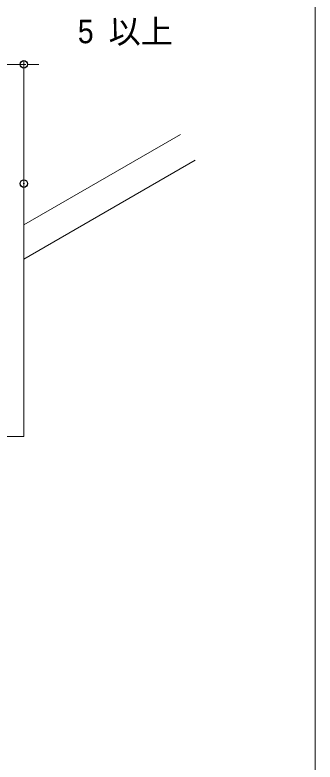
# Model space of a CAD drawing. Units: millimetres, scale not verified. Extents: x -4750 to 4750, y -3000 to 3000.
# Drawn here: x 4193.4 to 4294.3, y 1026.1 to 1276.7 of the extents above; entities that cross this region are included whole.
import ezdxf
from ezdxf.enums import TextEntityAlignment as Align

# ---------------------------------------------------------------- set-up
doc = ezdxf.new("R2010")
doc.units = ezdxf.units.MM
doc.header["$LTSCALE"] = 5
doc.header["$PDMODE"] = 32
doc.header["$PDSIZE"] = 2.5
for name, color, linetype, lineweight in [('0-3_一般', 7, 'Continuous', 9), ('0-4_0', 7, 'Continuous', 9), ('0-7_寸法', 7, 'Continuous', 9)]:
    doc.layers.add(name, color=color, linetype=linetype, lineweight=lineweight)
doc.layers.add('0-9_Defpoints', color=7, linetype='Continuous')
doc.styles.add('Osaka', font='')
doc.styles.get('Osaka').set_extended_font_data('Osaka')

# ---------------------------------------------------------------- blocks, each defined once
blk = doc.blocks.new('_DOT')
at = {"layer": '0-4_0'}
for p, q in [((-10, 0), (-20, 0)), ((-5, 0), (5, 0))]:
    blk.add_line(p, q, dxfattribs=at)

msp = doc.modelspace()

# ---------------------------------------------------------------- linework, layer by layer
at = {"layer": '0-3_一般'}
for p, q in [((4294.282, 1289.813), (4294.282, 972.679)), ((4196.416, 1135.234), (4196.416, 1261.288)), ((4196.416, 1135.234), (3944.53, 1135.234))]:
    msp.add_line(p, q, dxfattribs=at)
at = {"layer": '0-3_一般', "color": 134}
for p, q in [((4249.013, 1236.619), (4196.416, 1206.252)), ((4254.013, 1227.959), (4196.416, 1194.705))]:
    msp.add_line(p, q, dxfattribs=at)
at = {"layer": '0-7_寸法'}
for p, q in [((4186.416, 1260.096), (4196.416, 1260.096)), ((4196.416, 1225.096), (4196.416, 1260.096)), ((4198.92, 1260.096), (4201.424, 1260.096))]:
    msp.add_line(p, q, dxfattribs=at)
at = {"layer": '0-9_Defpoints'}
for p in [(4196.416, 1260.096), (4196.416, 1220.096)]:
    msp.add_point(p, dxfattribs=at)

# ---------------------------------------------------------------- block references
at = {"layer": '0-7_寸法', "xscale": 0.1251862, "yscale": 0.1251862, "rotation": 180}
msp.add_blockref('_DOT', (4196.416, 1260.096), dxfattribs=at)

# ---------------------------------------------------------------- texts
at = {"layer": '0-7_寸法', "style": 'Osaka'}
msp.add_text('以上', height=7.918, dxfattribs=at).set_placement((4224.912, 1264.808), align=Align.BOTTOM_LEFT)
at = {"layer": '0-7_寸法', "style": 'Osaka', "width": 0.9}
msp.add_text('5', height=7.918, dxfattribs=at).set_placement((4214.57, 1264.808), align=Align.BOTTOM_LEFT)

doc.saveas('drawing.dxf')
